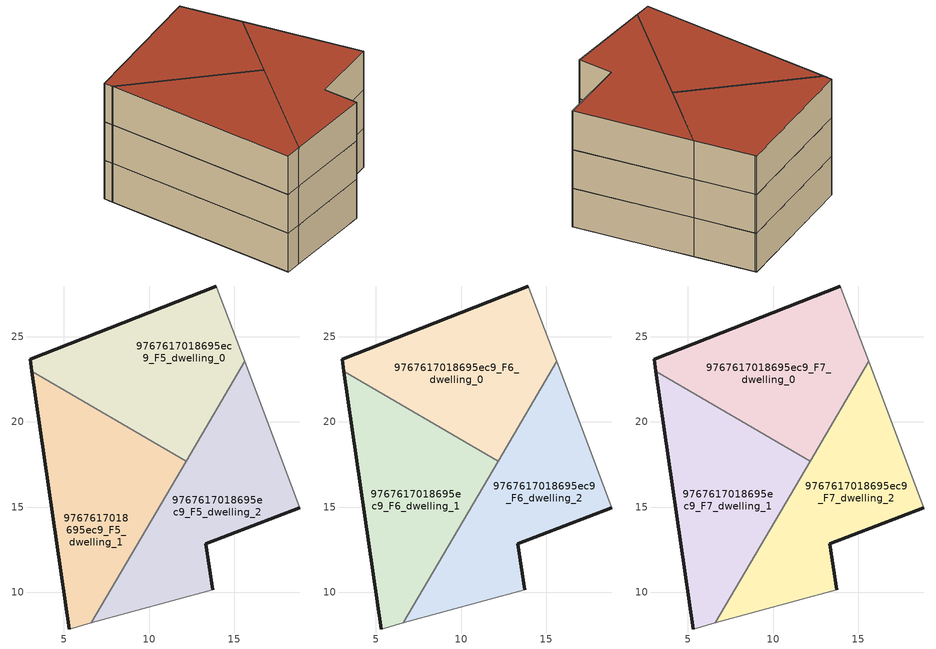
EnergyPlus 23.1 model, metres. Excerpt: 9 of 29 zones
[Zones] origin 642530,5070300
9767617018695ec9_F5_dwelling_0
 floor to 9767617018695ec9_F4_dwelling_0 (EU_floor_Construction): 12.84,18.85 15.59,23.54 13.93,27.96 8.1,25.67 10.82,18.46 11.21,18.23 z15
 floor to 9767617018695ec9_F4_dwelling_2 (EU_floor_Construction): 12.16,17.68 12.84,18.85 11.21,18.23 z15
 floor to 9767617018695ec9_F4_dwelling_1 (EU_floor_Construction): 10.82,18.46 8.1,25.67 3.02,23.66 3.12,22.97 z15
 wall outside (EU_wall_Construction): 3.12,22.97 3.02,23.66 13.93,27.96 z15:18
 wall adiabatic (EU_wall_Construction): 13.93,27.96 13.97,27.87 15.59,23.54 z15:18
 wall to 9767617018695ec9_F5_dwelling_1 (EU_wall_Construction): 12.16,17.68 3.12,22.97 z15:18
 wall to 9767617018695ec9_F5_dwelling_2 (EU_wall_Construction): 15.59,23.54 12.16,17.68 z15:18
9767617018695ec9_F5_dwelling_1
 floor to 9767617018695ec9_F4_dwelling_3 (EU_floor_Construction): 6.61,8.2 10.4,14.68 9.33,17.52 4.19,15.59 5.32,7.85 z15
 floor to 9767617018695ec9_F4_dwelling_0 (EU_floor_Construction): 11.21,18.23 10.82,18.46 10.94,18.13 z15
 floor to 9767617018695ec9_F4_dwelling_2 (EU_floor_Construction): 10.4,14.68 12.16,17.68 11.21,18.23 9.33,17.52 z15
 floor to 9767617018695ec9_F4_dwelling_1 (EU_floor_Construction): 10.94,18.13 10.82,18.46 3.12,22.97 4.19,15.59 z15
 wall outside (EU_wall_Construction): 5.32,7.85 3.12,22.97 z15:18
 wall adiabatic (EU_wall_Construction): 6.61,8.2 5.32,7.85 z15:18
 wall to 9767617018695ec9_F5_dwelling_2 (EU_wall_Construction): 12.16,17.68 6.61,8.2 z15:18
9767617018695ec9_F5_dwelling_2
 floor to 9767617018695ec9_F4_dwelling_2 (EU_floor_Construction): 13.72,10.15 13.32,12.85 18.83,14.95 16.8,20.34 12.84,18.85 10.4,14.68 12.26,9.75 z15
 floor to 9767617018695ec9_F4_dwelling_0 (EU_floor_Construction): 16.8,20.34 15.59,23.54 12.84,18.85 z15
 floor to 9767617018695ec9_F4_dwelling_3 (EU_floor_Construction): 12.26,9.75 10.4,14.68 6.61,8.2 z15
 wall outside (EU_wall_Construction): 18.83,14.95 13.32,12.85 13.72,10.15 z15:18
 wall adiabatic (EU_wall_Construction): 13.72,10.15 6.61,8.2 / 15.59,23.54 18.83,14.95 z15:18
9767617018695ec9_F6_dwelling_0
 floor to 9767617018695ec9_F5_dwelling_0 (EU_floor_Construction): 12.16,17.68 15.59,23.54 13.97,27.87 13.93,27.96 3.02,23.66 3.12,22.97 z18
 wall outside (EU_wall_Construction): 3.12,22.97 3.02,23.66 13.93,27.96 z18:21
 wall adiabatic (EU_wall_Construction): 13.93,27.96 13.97,27.87 15.59,23.54 z18:21
 wall to 9767617018695ec9_F6_dwelling_1 (EU_wall_Construction): 12.16,17.68 3.12,22.97 z18:21
 wall to 9767617018695ec9_F6_dwelling_2 (EU_wall_Construction): 15.59,23.54 12.16,17.68 z18:21
9767617018695ec9_F6_dwelling_1
 floor to 9767617018695ec9_F5_dwelling_1 (EU_floor_Construction): 6.61,8.2 12.16,17.68 3.12,22.97 5.32,7.85 z18
 wall outside (EU_wall_Construction): 5.32,7.85 3.12,22.97 z18:21
 wall adiabatic (EU_wall_Construction): 6.61,8.2 5.32,7.85 z18:21
 wall to 9767617018695ec9_F6_dwelling_2 (EU_wall_Construction): 12.16,17.68 6.61,8.2 z18:21
9767617018695ec9_F6_dwelling_2
 floor to 9767617018695ec9_F5_dwelling_2 (EU_floor_Construction): 13.72,10.15 13.32,12.85 18.83,14.95 15.59,23.54 6.61,8.2 z18
 wall outside (EU_wall_Construction): 18.83,14.95 13.32,12.85 13.72,10.15 z18:21
 wall adiabatic (EU_wall_Construction): 13.72,10.15 6.61,8.2 / 15.59,23.54 18.83,14.95 z18:21
9767617018695ec9_F7_dwelling_0
 floor to 9767617018695ec9_F6_dwelling_0 (EU_floor_Construction): 12.16,17.68 15.59,23.54 13.97,27.87 13.93,27.96 3.02,23.66 3.12,22.97 z21
 wall outside (EU_wall_Construction): 3.12,22.97 3.02,23.66 13.93,27.96 z21:24
 wall adiabatic (EU_wall_Construction): 13.93,27.96 13.97,27.87 15.59,23.54 z21:24
 wall to 9767617018695ec9_F7_dwelling_1 (EU_wall_Construction): 12.16,17.68 3.12,22.97 z21:24
 wall to 9767617018695ec9_F7_dwelling_2 (EU_wall_Construction): 15.59,23.54 12.16,17.68 z21:24
 roof outside (EU_roof_Construction): 13.97,27.87 15.59,23.54 12.16,17.68 3.12,22.97 3.02,23.66 13.93,27.96 z24
9767617018695ec9_F7_dwelling_1
 floor to 9767617018695ec9_F6_dwelling_1 (EU_floor_Construction): 6.61,8.2 12.16,17.68 3.12,22.97 5.32,7.85 z21
 wall outside (EU_wall_Construction): 5.32,7.85 3.12,22.97 z21:24
 wall adiabatic (EU_wall_Construction): 6.61,8.2 5.32,7.85 z21:24
 wall to 9767617018695ec9_F7_dwelling_2 (EU_wall_Construction): 12.16,17.68 6.61,8.2 z21:24
 roof outside (EU_roof_Construction): 12.16,17.68 6.61,8.2 5.32,7.85 3.12,22.97 z24
9767617018695ec9_F7_dwelling_2
 floor to 9767617018695ec9_F6_dwelling_2 (EU_floor_Construction): 13.72,10.15 13.32,12.85 18.83,14.95 15.59,23.54 6.61,8.2 z21
 wall outside (EU_wall_Construction): 18.83,14.95 13.32,12.85 13.72,10.15 z21:24
 wall adiabatic (EU_wall_Construction): 13.72,10.15 6.61,8.2 / 15.59,23.54 18.83,14.95 z21:24
 roof outside (EU_roof_Construction): 15.59,23.54 18.83,14.95 13.32,12.85 13.72,10.15 6.61,8.2 z24
[Building]
EU S2 Campaign: North Axis=0; Terrain=City; Solar Distribution=FullExterior
[Site:Location]
Lyon-Bron: Latitude=45.75; Longitude=5; Time Zone=1; Elevation=198
[SizingPeriod:WeatherFileDays]
AnnualSizingPeriod: Begin Month=1; Begin Day of Month=1; End Month=12; End Day of Month=31; Day of Week for Start Day=Monday; Use Weather File Daylight Saving Period=No; Use Weather File Rain and Snow Indicators=No
[MATERIAL]
EU_InternalMass_Material: Roughness=MediumRough; Thickness=0.1; Conductivity=1; Density=1800; Specific Heat=900; Thermal Absorptance=0.9; Solar Absorptance=0.7; Visible Absorptance=0.7
[MATERIAL:NOMASS] Roughness=MediumRough; Thermal Absorptance=0.9; Solar Absorptance=0.7; Visible Absorptance=0.7
Name | Thermal Resistance
EU_wall_NoMass | 0.776494
EU_roof_NoMass | 0.486893
EU_floor_NoMass | 0.421597
[CONSTRUCTION]
EU_wall_Construction: EU_wall_NoMass
EU_roof_Construction: EU_roof_NoMass
EU_floor_Construction: EU_floor_NoMass
EU_InternalMass_Construction: EU_InternalMass_Material
[ZONE] Type=1; Multiplier=1; Ceiling Height=autocalculate; Floor Area=autocalculate; Part of Total Floor Area=Yes
Name | Volume
9767617018695ec9_F5_dwelling_0; 9767617018695ec9_F6_dwelling_0; 9767617018695ec9_F7_dwelling_0 | 202.928
9767617018695ec9_F5_dwelling_1; 9767617018695ec9_F6_dwelling_1; 9767617018695ec9_F7_dwelling_1 | 202.944
9767617018695ec9_F5_dwelling_2; 9767617018695ec9_F6_dwelling_2; 9767617018695ec9_F7_dwelling_2 | 202.954
[INTERNALMASS] Construction=EU_InternalMass_Construction
Name | Zone or ZoneList | Surface Area
9767617018695ec9_F5_dwelling_0_EU_InternalMass | 9767617018695ec9_F5_dwelling_0 | 67.6429
9767617018695ec9_F5_dwelling_1_EU_InternalMass | 9767617018695ec9_F5_dwelling_1 | 67.6476
9767617018695ec9_F5_dwelling_2_EU_InternalMass | 9767617018695ec9_F5_dwelling_2 | 67.6514
9767617018695ec9_F6_dwelling_0_EU_InternalMass | 9767617018695ec9_F6_dwelling_0 | 67.6429
9767617018695ec9_F6_dwelling_1_EU_InternalMass | 9767617018695ec9_F6_dwelling_1 | 67.6476
9767617018695ec9_F6_dwelling_2_EU_InternalMass | 9767617018695ec9_F6_dwelling_2 | 67.6514
9767617018695ec9_F7_dwelling_0_EU_InternalMass | 9767617018695ec9_F7_dwelling_0 | 67.6429
9767617018695ec9_F7_dwelling_1_EU_InternalMass | 9767617018695ec9_F7_dwelling_1 | 67.6476
9767617018695ec9_F7_dwelling_2_EU_InternalMass | 9767617018695ec9_F7_dwelling_2 | 67.6514
[OTHEREQUIPMENT] Fuel Type=Electricity; Design Level Calculation Method=Watts/Area; Power per Zone Floor Area=1; Fraction Latent=0; Fraction Radiant=0; Fraction Lost=0; Carbon Dioxide Generation Rate=0; EndUse Subcategory=EU_Step8_InternalGains
Name | Zone or ZoneList or Space or SpaceList | Schedule
EU_Step8_InternalGain_9767617018695ec9_F5_dwelling_0_f000 | 9767617018695ec9_F5_dwelling_0 | EU_Step8_GainSchedule_9767617018695ec9_F5_dwelling_0_f000
EU_Step8_InternalGain_9767617018695ec9_F5_dwelling_1_f000 | 9767617018695ec9_F5_dwelling_1 | EU_Step8_GainSchedule_9767617018695ec9_F5_dwelling_1_f000
EU_Step8_InternalGain_9767617018695ec9_F5_dwelling_2_f000 | 9767617018695ec9_F5_dwelling_2 | EU_Step8_GainSchedule_9767617018695ec9_F5_dwelling_2_f000
EU_Step8_InternalGain_9767617018695ec9_F6_dwelling_0_f000 | 9767617018695ec9_F6_dwelling_0 | EU_Step8_GainSchedule_9767617018695ec9_F6_dwelling_0_f000
EU_Step8_InternalGain_9767617018695ec9_F6_dwelling_1_f000 | 9767617018695ec9_F6_dwelling_1 | EU_Step8_GainSchedule_9767617018695ec9_F6_dwelling_1_f000
EU_Step8_InternalGain_9767617018695ec9_F6_dwelling_2_f000 | 9767617018695ec9_F6_dwelling_2 | EU_Step8_GainSchedule_9767617018695ec9_F6_dwelling_2_f000
EU_Step8_InternalGain_9767617018695ec9_F7_dwelling_0_f000 | 9767617018695ec9_F7_dwelling_0 | EU_Step8_GainSchedule_9767617018695ec9_F7_dwelling_0_f000
EU_Step8_InternalGain_9767617018695ec9_F7_dwelling_1_f000 | 9767617018695ec9_F7_dwelling_1 | EU_Step8_GainSchedule_9767617018695ec9_F7_dwelling_1_f000
EU_Step8_InternalGain_9767617018695ec9_F7_dwelling_2_f000 | 9767617018695ec9_F7_dwelling_2 | EU_Step8_GainSchedule_9767617018695ec9_F7_dwelling_2_f000
[ZONEVENTILATION:DESIGNFLOWRATE] Schedule=EU_AlwaysOn; Design Flow Rate Calculation Method=AirChanges/Hour; Air Changes per Hour=0.693814; Ventilation Type=Natural; Fan Pressure Rise=0; Fan Total Efficiency=1; Constant Term Coefficient=1; Temperature Term Coefficient=0; Velocity Term Coefficient=0; Velocity Squared Term Coefficient=0; Minimum Indoor Temperature=-100; Maximum Indoor Temperature=100; Delta Temperature=-100; Minimum Outdoor Temperature=-100; Maximum Outdoor Temperature=100; Maximum Wind Speed=40
Name | Zone or ZoneList or Space or SpaceList
EU_ConstantAir_9767617018695ec9_F5_dwelling_0 | 9767617018695ec9_F5_dwelling_0
EU_ConstantAir_9767617018695ec9_F5_dwelling_1 | 9767617018695ec9_F5_dwelling_1
EU_ConstantAir_9767617018695ec9_F5_dwelling_2 | 9767617018695ec9_F5_dwelling_2
EU_ConstantAir_9767617018695ec9_F6_dwelling_0 | 9767617018695ec9_F6_dwelling_0
EU_ConstantAir_9767617018695ec9_F6_dwelling_1 | 9767617018695ec9_F6_dwelling_1
EU_ConstantAir_9767617018695ec9_F6_dwelling_2 | 9767617018695ec9_F6_dwelling_2
EU_ConstantAir_9767617018695ec9_F7_dwelling_0 | 9767617018695ec9_F7_dwelling_0
EU_ConstantAir_9767617018695ec9_F7_dwelling_1 | 9767617018695ec9_F7_dwelling_1
EU_ConstantAir_9767617018695ec9_F7_dwelling_2 | 9767617018695ec9_F7_dwelling_2
[HVACTEMPLATE:THERMOSTAT] Constant Heating Setpoint=20; Constant Cooling Setpoint=50
EU_HeatOnly_9767617018695ec9_F0_dwelling_0; EU_HeatOnly_9767617018695ec9_F0_dwelling_1; EU_HeatOnly_9767617018695ec9_F0_dwelling_2; EU_HeatOnly_9767617018695ec9_F0_dwelling_3; EU_HeatOnly_9767617018695ec9_F1_dwelling_0; EU_HeatOnly_9767617018695ec9_F1_dwelling_1; EU_HeatOnly_9767617018695ec9_F1_dwelling_2; EU_HeatOnly_9767617018695ec9_F1_dwelling_3; EU_HeatOnly_9767617018695ec9_F2_dwelling_0; EU_HeatOnly_9767617018695ec9_F2_dwelling_1; EU_HeatOnly_9767617018695ec9_F2_dwelling_2; EU_HeatOnly_9767617018695ec9_F2_dwelling_3; EU_HeatOnly_9767617018695ec9_F3_dwelling_0; EU_HeatOnly_9767617018695ec9_F3_dwelling_1; EU_HeatOnly_9767617018695ec9_F3_dwelling_2; EU_HeatOnly_9767617018695ec9_F3_dwelling_3; EU_HeatOnly_9767617018695ec9_F4_dwelling_0; EU_HeatOnly_9767617018695ec9_F4_dwelling_1; EU_HeatOnly_9767617018695ec9_F4_dwelling_2; EU_HeatOnly_9767617018695ec9_F4_dwelling_3; EU_HeatOnly_9767617018695ec9_F5_dwelling_0; EU_HeatOnly_9767617018695ec9_F5_dwelling_1; EU_HeatOnly_9767617018695ec9_F5_dwelling_2; EU_HeatOnly_9767617018695ec9_F6_dwelling_0; EU_HeatOnly_9767617018695ec9_F6_dwelling_1; EU_HeatOnly_9767617018695ec9_F6_dwelling_2; EU_HeatOnly_9767617018695ec9_F7_dwelling_0; EU_HeatOnly_9767617018695ec9_F7_dwelling_1; EU_HeatOnly_9767617018695ec9_F7_dwelling_2
[HVACTEMPLATE:ZONE:IDEALLOADSAIRSYSTEM] System Availability Schedule=EU_AlwaysOn; Maximum Heating Supply Air Temperature=50; Minimum Cooling Supply Air Temperature=13; Maximum Heating Supply Air Humidity Ratio=0.0156; Minimum Cooling Supply Air Humidity Ratio=0.0077; Heating Limit=NoLimit; Cooling Limit=NoLimit; Heating Availability Schedule=EU_AlwaysOn; Cooling Availability Schedule=EU_CoolingOff; Dehumidification Control Type=ConstantSensibleHeatRatio; Cooling Sensible Heat Ratio=0.7; Dehumidification Setpoint=60; Humidification Control Type=None; Humidification Setpoint=30; Outdoor Air Method=None; Outdoor Air Flow Rate per Person=0.00944; Outdoor Air Flow Rate per Zone Floor Area=0; Outdoor Air Flow Rate per Zone=0; Demand Controlled Ventilation Type=None; Outdoor Air Economizer Type=NoEconomizer; Heat Recovery Type=None; Sensible Heat Recovery Effectiveness=0.7; Latent Heat Recovery Effectiveness=0.65
Name | Template Thermostat
9767617018695ec9_F5_dwelling_0 | EU_HeatOnly_9767617018695ec9_F5_dwelling_0
9767617018695ec9_F5_dwelling_1 | EU_HeatOnly_9767617018695ec9_F5_dwelling_1
9767617018695ec9_F5_dwelling_2 | EU_HeatOnly_9767617018695ec9_F5_dwelling_2
9767617018695ec9_F6_dwelling_0 | EU_HeatOnly_9767617018695ec9_F6_dwelling_0
9767617018695ec9_F6_dwelling_1 | EU_HeatOnly_9767617018695ec9_F6_dwelling_1
9767617018695ec9_F6_dwelling_2 | EU_HeatOnly_9767617018695ec9_F6_dwelling_2
9767617018695ec9_F7_dwelling_0 | EU_HeatOnly_9767617018695ec9_F7_dwelling_0
9767617018695ec9_F7_dwelling_1 | EU_HeatOnly_9767617018695ec9_F7_dwelling_1
9767617018695ec9_F7_dwelling_2 | EU_HeatOnly_9767617018695ec9_F7_dwelling_2
[SIZING:ZONE] Zone Cooling Design Supply Air Temperature Input Method=SupplyAirTemperature; Zone Cooling Design Supply Air Temperature=13; Zone Heating Design Supply Air Temperature Input Method=SupplyAirTemperature; Zone Heating Design Supply Air Temperature=50; Zone Cooling Design Supply Air Humidity Ratio=0.008; Zone Heating Design Supply Air Humidity Ratio=0.008; Cooling Design Air Flow Method=DesignDay; Cooling Design Air Flow Rate=0; Cooling Minimum Air Flow per Zone Floor Area=0.000762; Cooling Minimum Air Flow=0; Cooling Minimum Air Flow Fraction=0.2; Heating Design Air Flow Method=DesignDay; Heating Design Air Flow Rate=0; Heating Maximum Air Flow per Zone Floor Area=0.002032; Heating Maximum Air Flow=0.141576; Heating Maximum Air Flow Fraction=0.3; Account for Dedicated Outdoor Air System=No; Dedicated Outdoor Air System Control Strategy=NeutralSupplyAir; Dedicated Outdoor Air Low Setpoint Temperature for Design=autosize; Dedicated Outdoor Air High Setpoint Temperature for Design=autosize; Zone Load Sizing Method=Sensible Load Only No Latent Load; Zone Latent Cooling Design Supply Air Humidity Ratio Input Method=HumidityRatioDifference; Zone Cooling Design Supply Air Humidity Ratio Difference=0.005; Zone Latent Heating Design Supply Air Humidity Ratio Input Method=HumidityRatioDifference; Zone Humidification Design Supply Air Humidity Ratio Difference=0.005
9767617018695ec9_F5_dwelling_0; 9767617018695ec9_F5_dwelling_1; 9767617018695ec9_F5_dwelling_2; 9767617018695ec9_F6_dwelling_0; 9767617018695ec9_F6_dwelling_1; 9767617018695ec9_F6_dwelling_2; 9767617018695ec9_F7_dwelling_0; 9767617018695ec9_F7_dwelling_1; 9767617018695ec9_F7_dwelling_2
[SCHEDULE:CONSTANT]
Name | Hourly Value
EU_AlwaysOn | 1
EU_CoolingOff | 0
[SCHEDULE:FILE] Column Number=1; Rows to Skip at Top=0; Number of Hours of Data=8760; Column Separator=Comma; Interpolate to Timestep=No; Minutes per Item=60; Adjust Schedule for Daylight Savings=Yes
Name | File
EU_Step8_GainSchedule_9767617018695ec9_F5_dwelling_0_f000 | ../../schedules/9767617018695ec9/9767617018695ec9_F5_dwelling_0_f000_gain.csv
EU_Step8_GainSchedule_9767617018695ec9_F5_dwelling_1_f000 | ../../schedules/9767617018695ec9/9767617018695ec9_F5_dwelling_1_f000_gain.csv
EU_Step8_GainSchedule_9767617018695ec9_F5_dwelling_2_f000 | ../../schedules/9767617018695ec9/9767617018695ec9_F5_dwelling_2_f000_gain.csv
EU_Step8_GainSchedule_9767617018695ec9_F6_dwelling_0_f000 | ../../schedules/9767617018695ec9/9767617018695ec9_F6_dwelling_0_f000_gain.csv
EU_Step8_GainSchedule_9767617018695ec9_F6_dwelling_1_f000 | ../../schedules/9767617018695ec9/9767617018695ec9_F6_dwelling_1_f000_gain.csv
EU_Step8_GainSchedule_9767617018695ec9_F6_dwelling_2_f000 | ../../schedules/9767617018695ec9/9767617018695ec9_F6_dwelling_2_f000_gain.csv
EU_Step8_GainSchedule_9767617018695ec9_F7_dwelling_0_f000 | ../../schedules/9767617018695ec9/9767617018695ec9_F7_dwelling_0_f000_gain.csv
EU_Step8_GainSchedule_9767617018695ec9_F7_dwelling_1_f000 | ../../schedules/9767617018695ec9/9767617018695ec9_F7_dwelling_1_f000_gain.csv
EU_Step8_GainSchedule_9767617018695ec9_F7_dwelling_2_f000 | ../../schedules/9767617018695ec9/9767617018695ec9_F7_dwelling_2_f000_gain.csv
